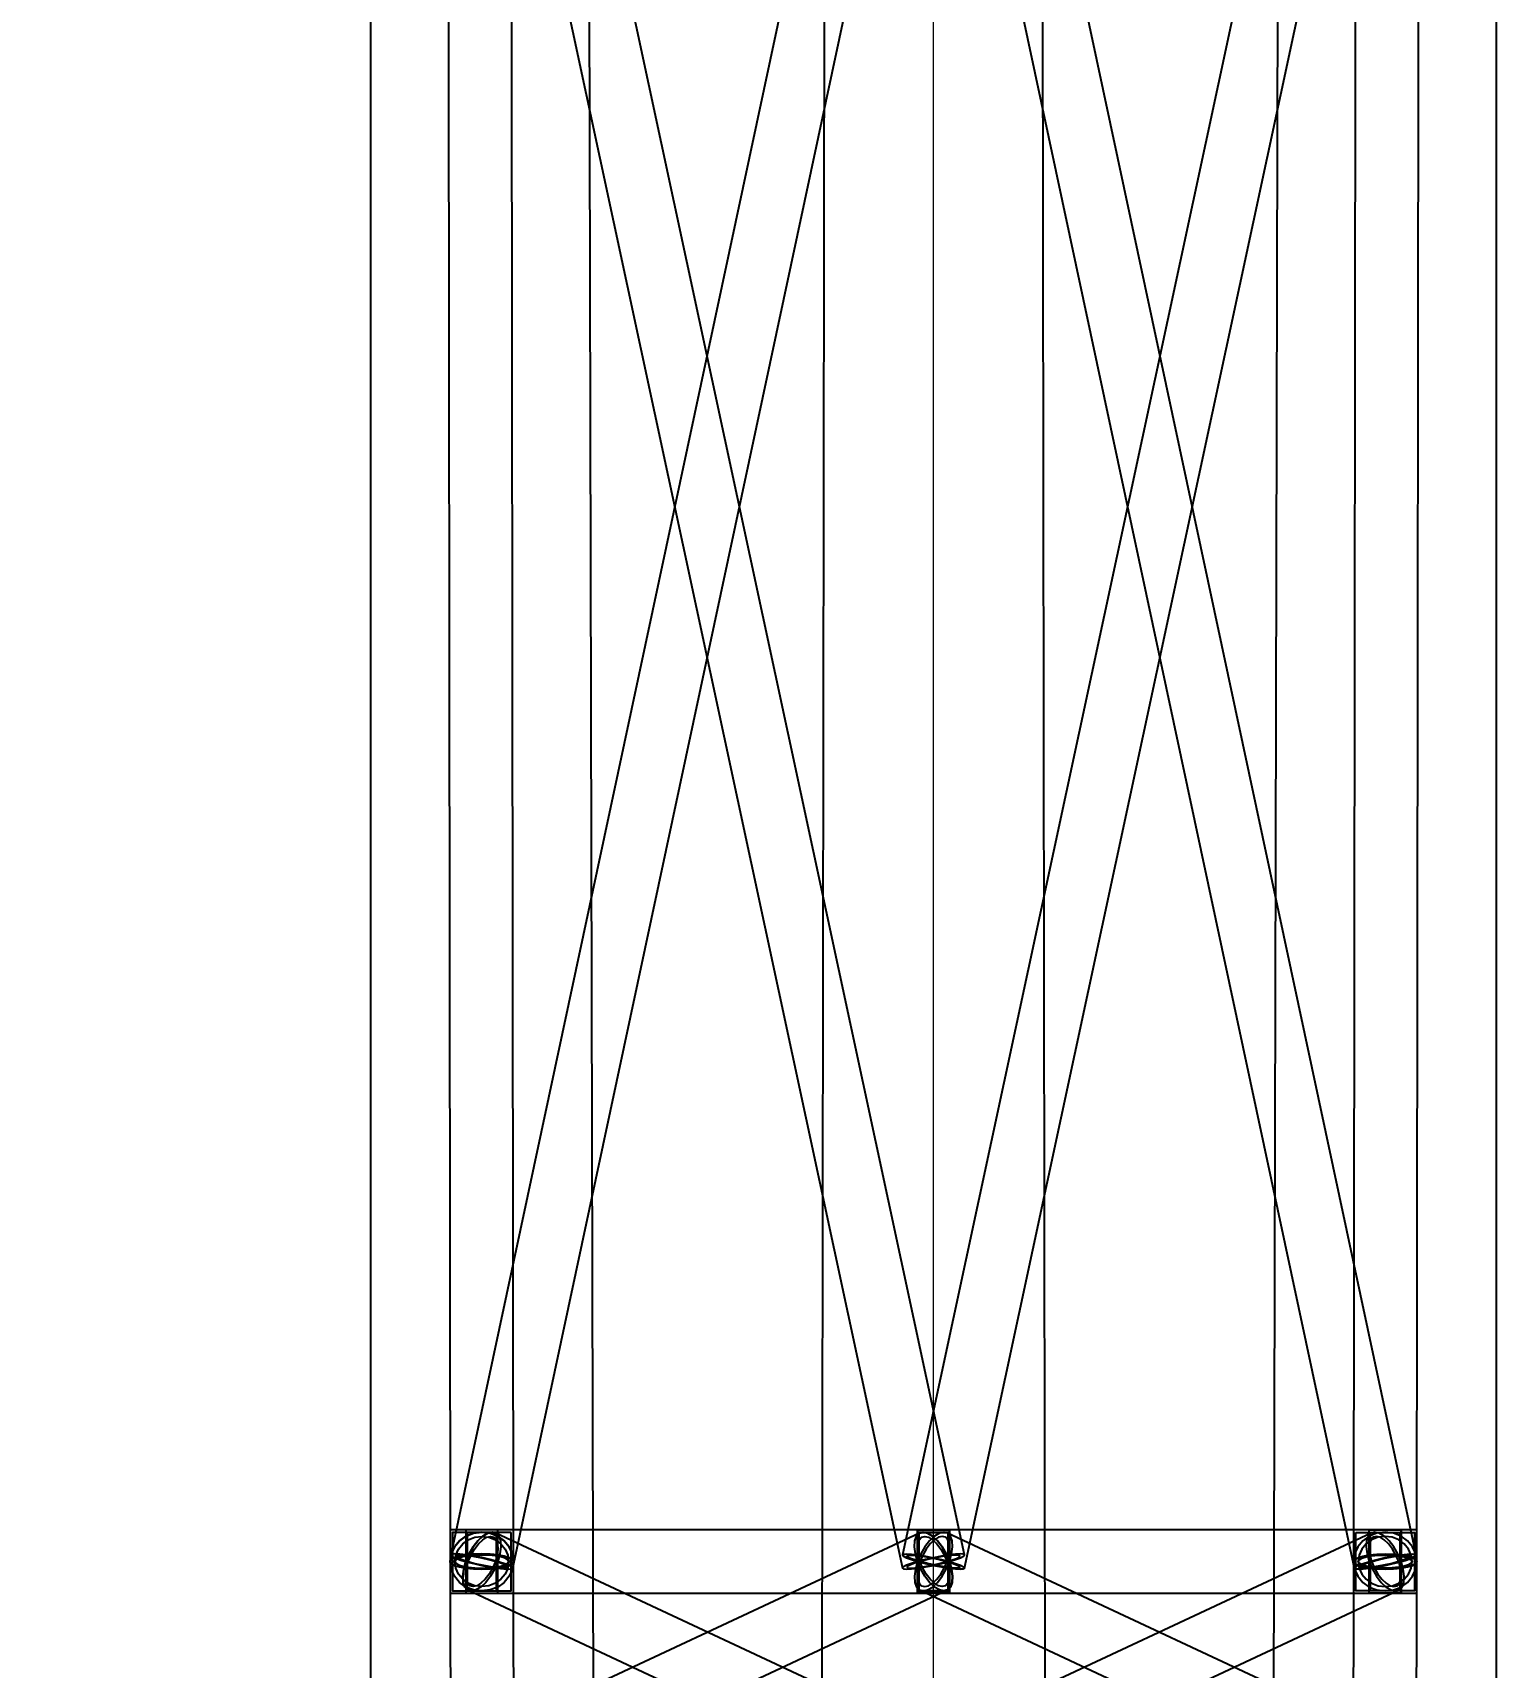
# Model space of a CAD drawing. Header units: millimetres. Extents: x -123812 to 252100, y -3000 to 639000.
# Drawn here: x -4260 to 2666, y 556500 to 564228 of the extents above; entities that cross this region are included whole.
import ezdxf

# ---------------------------------------------------------------- set-up
doc = ezdxf.new("R2010")
doc.units = ezdxf.units.MM
for name, color, linetype, lineweight in [('D-BMK-AXIS', 7, 'Continuous', 13), ('D-STR-ANTN', 7, 'Continuous', 25), ('D-STR-DIM', 7, 'Continuous', 13)]:
    doc.layers.add(name, color=color, linetype=linetype, lineweight=lineweight)
doc.styles.add('OpenSansCondensed-Light', font='OpenSansCondensed-Light.ttf')
doc.styles.add('TOWER_UNICODE', font='Arial Unicode.ttf')
doc.dimstyles.new('EZDXF', dxfattribs={"dimtxt": 0.25, "dimasz": 0.175, "dimexe": 0.375, "dimexo": 0.125, "dimgap": 0.1, "dimtad": 1, "dimlfac": 100, "dimzin": 12, "dimdsep": 46, "dimtxsty": 'OpenSansCondensed-Light', "dimblk": 'ARCHTICK', "dimcen": 2.5, "dimazin": 3, "dimtfac": 0.5, "dimtmove": 2, "dimatfit": 3})

# ---------------------------------------------------------------- blocks, each defined once
blk = doc.blocks.new('_ARCHTICK')
at = {"color": 0, "linetype": 'BYBLOCK', "const_width": 0.15}
blk.add_lwpolyline([(-0.5, -0.5), (0.5, 0.5)], dxfattribs=at)

msp = doc.modelspace()

# ---------------------------------------------------------------- linework, layer by layer
at = {"layer": 'D-BMK-AXIS'}
msp.add_line((0, -3000), (0, 639000), dxfattribs=at)
at = {"layer": 'D-STR-ANTN'}
for points in [[(-2666.3, 507000), (-1490.7, 507000), (-1758.4, 620000), (-2658.4, 620000)], [(-2666.3, 507000), (-1490.7, 507000), (-1758.4, 620000), (-2658.4, 620000)], [(-587.8, 507000), (587.8, 507000), (450, 620000), (-450, 620000)], [(-587.8, 507000), (587.8, 507000), (450, 620000), (-450, 620000)], [(1490.7, 507000), (2666.3, 507000), (2658.4, 620000), (1758.4, 620000)], [(1490.7, 507000), (2666.3, 507000), (2658.4, 620000), (1758.4, 620000)], [(-2285.9, 556850), (-1985.9, 556850), (-1985.9, 557150), (-2285.9, 557150)], [(-1985.9, 557000), (-1991.1, 556964), (-2006, 556930.5), (-2029.9, 556901.7), (-2061, 556879.6), (-2097.1, 556865.7), (-2136, 556861), (-2174.8, 556865.7), (-2211, 556879.6), (-2242, 556901.7), (-2265.9, 556930.5), (-2280.8, 556964), (-2285.9, 557000), (-2280.8, 557036), (-2265.8, 557069.5), (-2242, 557098.3), (-2210.9, 557120.4), (-2174.7, 557134.3), (-2135.9, 557139), (-2097.1, 557134.3), (-2060.9, 557120.4), (-2029.9, 557098.3), (-2006, 557069.5), (-1991, 557036)], [(-1997.9, 557138), (-2273.9, 557138), (-2273.9, 556862), (-1997.9, 556862)], [(-2061, 557000), (-2076.2, 556964), (-2095.5, 556930.5), (-2117.5, 556901.7), (-2140.8, 556879.6), (-2163.7, 556865.7), (-2184.8, 556861), (-2202.5, 556865.7), (-2215.7, 556879.6), (-2223.5, 556901.7), (-2225.3, 556930.5), (-2221, 556964), (-2210.9, 557000), (-2195.7, 557036), (-2176.4, 557069.5), (-2154.4, 557098.3), (-2131.1, 557120.4), (-2108.2, 557134.3), (-2087.1, 557139), (-2069.4, 557134.3), (-2056.2, 557120.4), (-2048.4, 557098.3), (-2046.6, 557069.5), (-2050.9, 557036)], [(-2210.9, 556850), (75, 556850), (75, 557150), (-2210.9, 557150)], [(-2060.9, 557150), (-2210.9, 557150), (-2210.9, 556850), (-2060.9, 556850)], [(-2210.9, 556850), (75, 556850), (75, 557150), (-2210.9, 557150)], [(-2060.9, 557150), (-2210.9, 557150), (-2210.9, 556850), (-2060.9, 556850)], [(-2066.9, 557138), (-2204.9, 557138), (-2204.9, 556862), (-2066.9, 556862)], [(-2066.9, 557138), (-2204.9, 557138), (-2204.9, 556862), (-2066.9, 556862)], [(75.1, 557000), (85.1, 556964), (89.4, 556930.5), (87.6, 556901.7), (79.8, 556879.6), (66.6, 556865.7), (48.8, 556861), (27.7, 556865.7), (4.7, 556879.6), (-18.6, 556901.7), (-40.6, 556930.5), (-59.9, 556964), (-75.1, 557000), (-85.1, 557036), (-89.4, 557069.5), (-87.6, 557098.3), (-79.8, 557120.4), (-66.6, 557134.3), (-48.8, 557139), (-27.7, 557134.3), (-4.7, 557120.4), (18.6, 557098.3), (40.6, 557069.5), (59.9, 557036)], [(-75.1, 557000), (-85.1, 556964), (-89.4, 556930.5), (-87.6, 556901.7), (-79.8, 556879.6), (-66.6, 556865.7), (-48.8, 556861), (-27.7, 556865.7), (-4.7, 556879.6), (18.6, 556901.7), (40.6, 556930.5), (59.9, 556964), (75.1, 557000), (85.1, 557036), (89.4, 557069.5), (87.6, 557098.3), (79.8, 557120.4), (66.6, 557134.3), (48.8, 557139), (27.7, 557134.3), (4.7, 557120.4), (-18.6, 557098.3), (-40.6, 557069.5), (-59.9, 557036)], [(75, 557150), (-75, 557150), (-75, 556850), (75, 556850)], [(75, 557150), (-75, 557150), (-75, 556850), (75, 556850)], [(-75, 556850), (2210.9, 556850), (2210.9, 557150), (-75, 557150)], [(-75, 557150), (75, 557150), (75, 556850), (-75, 556850)], [(-75, 556850), (2210.9, 556850), (2210.9, 557150), (-75, 557150)], [(-75, 557150), (75, 557150), (75, 556850), (-75, 556850)], [(69, 557138), (-69, 557138), (-69, 556862), (69, 556862)], [(69, 557138), (-69, 557138), (-69, 556862), (69, 556862)], [(-69, 557138), (69, 557138), (69, 556862), (-69, 556862)], [(-69, 557138), (69, 557138), (69, 556862), (-69, 556862)], [(1985.9, 556850), (2285.9, 556850), (2285.9, 557150), (1985.9, 557150)], [(1985.9, 557000), (1991.1, 556964), (2006, 556930.5), (2029.9, 556901.7), (2061, 556879.6), (2097.1, 556865.7), (2136, 556861), (2174.8, 556865.7), (2211, 556879.6), (2242, 556901.7), (2265.9, 556930.5), (2280.8, 556964), (2285.9, 557000), (2280.8, 557036), (2265.8, 557069.5), (2242, 557098.3), (2210.9, 557120.4), (2174.7, 557134.3), (2135.9, 557139), (2097.1, 557134.3), (2060.9, 557120.4), (2029.9, 557098.3), (2006, 557069.5), (1991, 557036)], [(1997.9, 557138), (2273.9, 557138), (2273.9, 556862), (1997.9, 556862)], [(2061, 557000), (2076.2, 556964), (2095.5, 556930.5), (2117.5, 556901.7), (2140.8, 556879.6), (2163.7, 556865.7), (2184.8, 556861), (2202.5, 556865.7), (2215.7, 556879.6), (2223.5, 556901.7), (2225.3, 556930.5), (2221, 556964), (2210.9, 557000), (2195.7, 557036), (2176.4, 557069.5), (2154.4, 557098.3), (2131.1, 557120.4), (2108.2, 557134.3), (2087.1, 557139), (2069.4, 557134.3), (2056.2, 557120.4), (2048.4, 557098.3), (2046.6, 557069.5), (2050.9, 557036)], [(2060.9, 557150), (2210.9, 557150), (2210.9, 556850), (2060.9, 556850)], [(2060.9, 557150), (2210.9, 557150), (2210.9, 556850), (2060.9, 556850)], [(2066.9, 557138), (2204.9, 557138), (2204.9, 556862), (2066.9, 556862)], [(2066.9, 557138), (2204.9, 557138), (2204.9, 556862), (2066.9, 556862)], [(-2007.9, 557000), (-2012.3, 556969.3), (-2025.1, 556940.7), (-2045.4, 556916.1), (-2072, 556897.3), (-2102.8, 556885.4), (-2136, 556881.4), (-2169.1, 556885.4), (-2200, 556897.3), (-2226.5, 556916.1), (-2246.8, 556940.7), (-2259.6, 556969.3), (-2263.9, 557000), (-2259.6, 557030.7), (-2246.8, 557059.3), (-2226.4, 557083.9), (-2199.9, 557102.7), (-2169, 557114.6), (-2135.9, 557118.6), (-2102.8, 557114.6), (-2071.9, 557102.7), (-2045.4, 557083.9), (-2025.1, 557059.3), (-2012.3, 557030.7)], [(-2072, 557000), (-2085, 556969.3), (-2101.4, 556940.7), (-2120.2, 556916.1), (-2140.1, 556897.3), (-2159.6, 556885.4), (-2177.6, 556881.4), (-2192.7, 556885.4), (-2204, 556897.3), (-2210.6, 556916.1), (-2212.2, 556940.7), (-2208.5, 556969.3), (-2199.9, 557000), (-2186.9, 557030.7), (-2170.5, 557059.3), (-2151.7, 557083.9), (-2131.8, 557102.7), (-2112.2, 557114.6), (-2094.3, 557118.6), (-2079.1, 557114.6), (-2067.9, 557102.7), (-2061.3, 557083.9), (-2059.7, 557059.3), (-2063.4, 557030.7)], [(64.1, 557000), (72.6, 556969.3), (76.3, 556940.7), (74.7, 556916.1), (68.1, 556897.3), (56.8, 556885.4), (41.7, 556881.4), (23.7, 556885.4), (4, 556897.3), (-15.8, 556916.1), (-34.6, 556940.7), (-51.1, 556969.3), (-64.1, 557000), (-72.6, 557030.7), (-76.3, 557059.3), (-74.7, 557083.9), (-68.1, 557102.7), (-56.8, 557114.6), (-41.7, 557118.6), (-23.7, 557114.6), (-4, 557102.7), (15.8, 557083.9), (34.6, 557059.3), (51.1, 557030.7)], [(-64.1, 557000), (-72.6, 556969.3), (-76.3, 556940.7), (-74.7, 556916.1), (-68.1, 556897.3), (-56.8, 556885.4), (-41.7, 556881.4), (-23.7, 556885.4), (-4, 556897.3), (15.8, 556916.1), (34.6, 556940.7), (51.1, 556969.3), (64.1, 557000), (72.6, 557030.7), (76.3, 557059.3), (74.7, 557083.9), (68.1, 557102.7), (56.8, 557114.6), (41.7, 557118.6), (23.7, 557114.6), (4, 557102.7), (-15.8, 557083.9), (-34.6, 557059.3), (-51.1, 557030.7)], [(2007.9, 557000), (2012.3, 556969.3), (2025.1, 556940.7), (2045.4, 556916.1), (2072, 556897.3), (2102.8, 556885.4), (2136, 556881.4), (2169.1, 556885.4), (2200, 556897.3), (2226.5, 556916.1), (2246.8, 556940.7), (2259.6, 556969.3), (2263.9, 557000), (2259.6, 557030.7), (2246.8, 557059.3), (2226.4, 557083.9), (2199.9, 557102.7), (2169, 557114.6), (2135.9, 557118.6), (2102.8, 557114.6), (2071.9, 557102.7), (2045.4, 557083.9), (2025.1, 557059.3), (2012.3, 557030.7)], [(2072, 557000), (2085, 556969.3), (2101.4, 556940.7), (2120.2, 556916.1), (2140.1, 556897.3), (2159.6, 556885.4), (2177.6, 556881.4), (2192.7, 556885.4), (2204, 556897.3), (2210.6, 556916.1), (2212.2, 556940.7), (2208.5, 556969.3), (2199.9, 557000), (2186.9, 557030.7), (2170.5, 557059.3), (2151.7, 557083.9), (2131.8, 557102.7), (2112.2, 557114.6), (2094.3, 557118.6), (2079.1, 557114.6), (2067.9, 557102.7), (2061.3, 557083.9), (2059.7, 557059.3), (2063.4, 557030.7)], [(-2135.9, 557036), (-2174.8, 557034.7), (-2210.9, 557031.1), (-2242, 557025.3), (-2265.8, 557017.9), (-2280.8, 557009.2), (-2285.9, 556999.8), (-2280.8, 556990.5), (-2265.8, 556981.9), (-2242, 556974.4), (-2210.9, 556968.7), (-2174.8, 556965.2), (-2135.9, 556964), (-2097.1, 556965.3), (-2060.9, 556968.9), (-2029.9, 556974.7), (-2006, 556982.1), (-1991.1, 556990.8), (-1985.9, 557000.2), (-1991.1, 557009.5), (-2006, 557018.1), (-2029.9, 557025.6), (-2060.9, 557031.3), (-2097.1, 557034.8)], [(-2135.9, 557018.6), (-2173.9, 557025.9), (-2209.3, 557031.5), (-2239.7, 557034.9), (-2263, 557036), (-2277.7, 557034.6), (-2282.7, 557030.9), (-2277.7, 557025), (-2263, 557017.5), (-2239.7, 557008.7), (-2209.3, 556999.4), (-2173.9, 556990.1), (-2135.9, 556981.4), (-2098, 556974.1), (-2062.6, 556968.5), (-2032.2, 556965.1), (-2008.9, 556964), (-1994.2, 556965.4), (-1989.2, 556969.1), (-1994.2, 556975), (-2008.9, 556982.5), (-2032.2, 556991.3), (-2062.6, 557000.6), (-2098, 557009.9)], [(-2135.9, 557030.7), (-2169.1, 557029.6), (-2199.9, 557026.5), (-2226.5, 557021.6), (-2246.8, 557015.2), (-2259.6, 557007.8), (-2263.9, 556999.9), (-2259.6, 556991.9), (-2246.8, 556984.5), (-2226.5, 556978.2), (-2199.9, 556973.3), (-2169.1, 556970.3), (-2135.9, 556969.3), (-2102.8, 556970.4), (-2071.9, 556973.5), (-2045.4, 556978.4), (-2025.1, 556984.8), (-2012.3, 556992.2), (-2007.9, 557000.1), (-2012.3, 557008.1), (-2025.1, 557015.5), (-2045.4, 557021.8), (-2071.9, 557026.7), (-2102.8, 557029.7)], [(-2135.9, 557015.8), (-2168.3, 557022.1), (-2198.5, 557026.9), (-2224.5, 557029.8), (-2244.4, 557030.7), (-2256.9, 557029.5), (-2261.2, 557026.3), (-2256.9, 557021.3), (-2244.4, 557014.9), (-2224.5, 557007.4), (-2198.5, 556999.5), (-2168.3, 556991.5), (-2135.9, 556984.2), (-2103.5, 556977.9), (-2073.3, 556973.1), (-2047.4, 556970.2), (-2027.5, 556969.3), (-2015, 556970.5), (-2010.7, 556973.7), (-2015, 556978.7), (-2027.5, 556985.1), (-2047.4, 556992.6), (-2073.3, 557000.5), (-2103.5, 557008.5)], [(0, 557018.3), (-38, 557009.6), (-73.4, 557000.3), (-103.7, 556991), (-127, 556982.3), (-141.7, 556974.7), (-146.7, 556969), (-141.7, 556965.3), (-127, 556964), (-103.7, 556965.1), (-73.4, 556968.7), (-38, 556974.3), (0, 556981.7), (38, 556990.4), (73.4, 556999.7), (103.7, 557009), (127, 557017.7), (141.7, 557025.3), (146.7, 557031), (141.7, 557034.7), (127, 557036), (103.7, 557034.9), (73.4, 557031.3), (38, 557025.7)], [(0, 556981.7), (-38, 556990.4), (-73.4, 556999.7), (-103.7, 557009), (-127, 557017.7), (-141.7, 557025.3), (-146.7, 557031), (-141.7, 557034.7), (-127, 557036), (-103.7, 557034.9), (-73.4, 557031.3), (-38, 557025.7), (0, 557018.3), (38, 557009.6), (73.4, 557000.3), (103.7, 556991), (127, 556982.3), (141.7, 556974.7), (146.7, 556969), (141.7, 556965.3), (127, 556964), (103.7, 556965.1), (73.4, 556968.7), (38, 556974.3)], [(0, 557015.6), (-32.4, 557008.2), (-62.6, 557000.3), (-88.5, 556992.3), (-108.4, 556984.9), (-120.9, 556978.5), (-125.2, 556973.5), (-120.9, 556970.4), (-108.4, 556969.3), (-88.5, 556970.3), (-62.6, 556973.3), (-32.4, 556978.1), (0, 556984.4), (32.4, 556991.8), (62.6, 556999.7), (88.5, 557007.7), (108.4, 557015.1), (120.9, 557021.5), (125.2, 557026.5), (120.9, 557029.6), (108.4, 557030.7), (88.5, 557029.7), (62.6, 557026.7), (32.4, 557021.9)], [(0, 556984.4), (-32.4, 556991.8), (-62.6, 556999.7), (-88.5, 557007.7), (-108.4, 557015.1), (-120.9, 557021.5), (-125.2, 557026.5), (-120.9, 557029.6), (-108.4, 557030.7), (-88.5, 557029.7), (-62.6, 557026.7), (-32.4, 557021.9), (0, 557015.6), (32.4, 557008.2), (62.6, 557000.3), (88.5, 556992.3), (108.4, 556984.9), (120.9, 556978.5), (125.2, 556973.5), (120.9, 556970.4), (108.4, 556969.3), (88.5, 556970.3), (62.6, 556973.3), (32.4, 556978.1)], [(2135.9, 556964), (2097.1, 556965.3), (2060.9, 556968.9), (2029.9, 556974.7), (2006, 556982.1), (1991.1, 556990.8), (1985.9, 557000.2), (1991.1, 557009.5), (2006, 557018.1), (2029.9, 557025.6), (2060.9, 557031.3), (2097.1, 557034.8), (2135.9, 557036), (2174.8, 557034.7), (2210.9, 557031.1), (2242, 557025.3), (2265.8, 557017.9), (2280.8, 557009.2), (2285.9, 556999.8), (2280.8, 556990.5), (2265.8, 556981.9), (2242, 556974.4), (2210.9, 556968.7), (2174.8, 556965.2)], [(2135.9, 556981.4), (2098, 556974.1), (2062.6, 556968.5), (2032.2, 556965.1), (2008.9, 556964), (1994.2, 556965.4), (1989.2, 556969.1), (1994.2, 556975), (2008.9, 556982.5), (2032.2, 556991.3), (2062.6, 557000.6), (2098, 557009.9), (2135.9, 557018.6), (2173.9, 557025.9), (2209.3, 557031.5), (2239.7, 557034.9), (2263, 557036), (2277.7, 557034.6), (2282.7, 557030.9), (2277.7, 557025), (2263, 557017.5), (2239.7, 557008.7), (2209.3, 556999.4), (2173.9, 556990.1)], [(2135.9, 556969.3), (2102.8, 556970.4), (2071.9, 556973.5), (2045.4, 556978.4), (2025.1, 556984.8), (2012.3, 556992.2), (2007.9, 557000.1), (2012.3, 557008.1), (2025.1, 557015.5), (2045.4, 557021.8), (2071.9, 557026.7), (2102.8, 557029.7), (2135.9, 557030.7), (2169.1, 557029.6), (2199.9, 557026.5), (2226.5, 557021.6), (2246.8, 557015.2), (2259.6, 557007.8), (2263.9, 556999.9), (2259.6, 556991.9), (2246.8, 556984.5), (2226.5, 556978.2), (2199.9, 556973.3), (2169.1, 556970.3)], [(2135.9, 556984.2), (2103.5, 556977.9), (2073.3, 556973.1), (2047.4, 556970.2), (2027.5, 556969.3), (2015, 556970.5), (2010.7, 556973.7), (2015, 556978.7), (2027.5, 556985.1), (2047.4, 556992.6), (2073.3, 557000.5), (2103.5, 557008.5), (2135.9, 557015.8), (2168.3, 557022.1), (2198.5, 557026.9), (2224.5, 557029.8), (2244.4, 557030.7), (2256.9, 557029.5), (2261.2, 557026.3), (2256.9, 557021.3), (2244.4, 557014.9), (2224.5, 557007.4), (2198.5, 556999.5), (2168.3, 556991.5)]]:
    msp.add_lwpolyline(points, close=True, dxfattribs=at)
for points in [[(-2294.1, 566969), (-146.7, 556969), (-141.7, 556965.3), (-127, 556964), (-103.7, 556965.1), (-73.4, 556968.7), (-38, 556974.3), (0, 556981.7), (38, 556990.4), (73.4, 556999.7), (103.7, 557009), (127, 557017.7), (141.7, 557025.3), (146.7, 557031), (-2000.7, 567031)], [(-146.7, 567030.9), (-2282.7, 557030.9), (-2277.7, 557025), (-2263, 557017.5), (-2239.7, 557008.7), (-2209.3, 556999.4), (-2173.9, 556990.1), (-2135.9, 556981.4), (-2098, 556974.1), (-2062.6, 556968.5), (-2032.2, 556965.1), (-2008.9, 556964), (-1994.2, 556965.4), (-1989.2, 556969.1), (146.7, 566969.1)], [(2000.7, 567031), (-146.7, 557031), (-141.7, 557025.3), (-127, 557017.7), (-103.7, 557009), (-73.4, 556999.7), (-38, 556990.4), (0, 556981.7), (38, 556974.3), (73.4, 556968.7), (103.7, 556965.1), (127, 556964), (141.7, 556965.3), (146.7, 556969), (2294.1, 566969)], [(-146.7, 566969.1), (1989.2, 556969.1), (1994.2, 556965.4), (2008.9, 556964), (2032.2, 556965.1), (2062.6, 556968.5), (2098, 556974.1), (2135.9, 556981.4), (2173.9, 556990.1), (2209.3, 556999.4), (2239.7, 557008.7), (2263, 557017.5), (2277.7, 557025), (2282.7, 557030.9), (146.7, 567030.9)], [(-2297.4, 566999.8), (-2285.9, 556999.8), (-2280.8, 556990.5), (-2265.8, 556981.9), (-2242, 556974.4), (-2210.9, 556968.7), (-2174.8, 556965.2), (-2135.9, 556964), (-2097.1, 556965.3), (-2060.9, 556968.9), (-2029.9, 556974.7), (-2006, 556982.1), (-1991.1, 556990.8), (-1985.9, 557000.2), (-1997.4, 567000.2)], [(1997.4, 567000.2), (1985.9, 557000.2), (1991.1, 556990.8), (2006, 556982.1), (2029.9, 556974.7), (2060.9, 556968.9), (2097.1, 556965.3), (2135.9, 556964), (2174.8, 556965.2), (2210.9, 556968.7), (2242, 556974.4), (2265.8, 556981.9), (2280.8, 556990.5), (2285.9, 556999.8), (2297.4, 566999.8)], [(-1984.8, 556000), (-1985.9, 557000), (-1991, 557036), (-2006, 557069.5), (-2029.9, 557098.3), (-2060.9, 557120.4), (-2097.1, 557134.3), (-2135.9, 557139), (-2174.7, 557134.3), (-2210.9, 557120.4), (-2242, 557098.3), (-2265.8, 557069.5), (-2280.8, 557036), (-2285.9, 557000), (-2284.8, 556000)], [(66.6, 556134.3), (-2069.4, 557134.3), (-2087.1, 557139), (-2108.2, 557134.3), (-2131.1, 557120.4), (-2154.4, 557098.3), (-2176.4, 557069.5), (-2195.7, 557036), (-2210.9, 557000), (-2221, 556964), (-2225.3, 556930.5), (-2223.5, 556901.7), (-2215.7, 556879.6), (-2202.5, 556865.7), (-66.6, 555865.7)], [(-2068.2, 555865.7), (66.6, 556865.7), (79.8, 556879.6), (87.6, 556901.7), (89.4, 556930.5), (85.1, 556964), (75.1, 557000), (59.9, 557036), (40.6, 557069.5), (18.6, 557098.3), (-4.7, 557120.4), (-27.7, 557134.3), (-48.8, 557139), (-66.6, 557134.3), (-2201.4, 556134.3)], [(2201.4, 556134.3), (66.6, 557134.3), (48.8, 557139), (27.7, 557134.3), (4.7, 557120.4), (-18.6, 557098.3), (-40.6, 557069.5), (-59.9, 557036), (-75.1, 557000), (-85.1, 556964), (-89.4, 556930.5), (-87.6, 556901.7), (-79.8, 556879.6), (-66.6, 556865.7), (2068.2, 555865.7)], [(66.6, 555865.7), (2202.5, 556865.7), (2215.7, 556879.6), (2223.5, 556901.7), (2225.3, 556930.5), (2221, 556964), (2210.9, 557000), (2195.7, 557036), (2176.4, 557069.5), (2154.4, 557098.3), (2131.1, 557120.4), (2108.2, 557134.3), (2087.1, 557139), (2069.4, 557134.3), (-66.6, 556134.3)], [(2284.8, 556000), (2285.9, 557000), (2280.8, 557036), (2265.8, 557069.5), (2242, 557098.3), (2210.9, 557120.4), (2174.7, 557134.3), (2135.9, 557139), (2097.1, 557134.3), (2060.9, 557120.4), (2029.9, 557098.3), (2006, 557069.5), (1991, 557036), (1985.9, 557000), (1984.8, 556000)]]:
    msp.add_lwpolyline(points, dxfattribs=at)

# ---------------------------------------------------------------- dimensions: what is measured, and where the dimension line sits
at = {"layer": 'D-STR-DIM'}
msp.add_linear_dim(base=(-112000, 0), p1=(0, 0), p2=(0, 634000), angle=90, dimstyle='EZDXF', override={"dimtxt": 8400, "dimasz": 3750, "dimexe": 2100, "dimexo": 1800, "dimgap": 2100, "dimtad": 1, "dimdec": 0, "dimlfac": 1, "dimlunit": 2, "dimtxsty": 'TOWER_UNICODE', "dimclrd": 7, "dimclre": 7, "dimclrt": 7}, dxfattribs=at).render()

doc.saveas('drawing.dxf')
